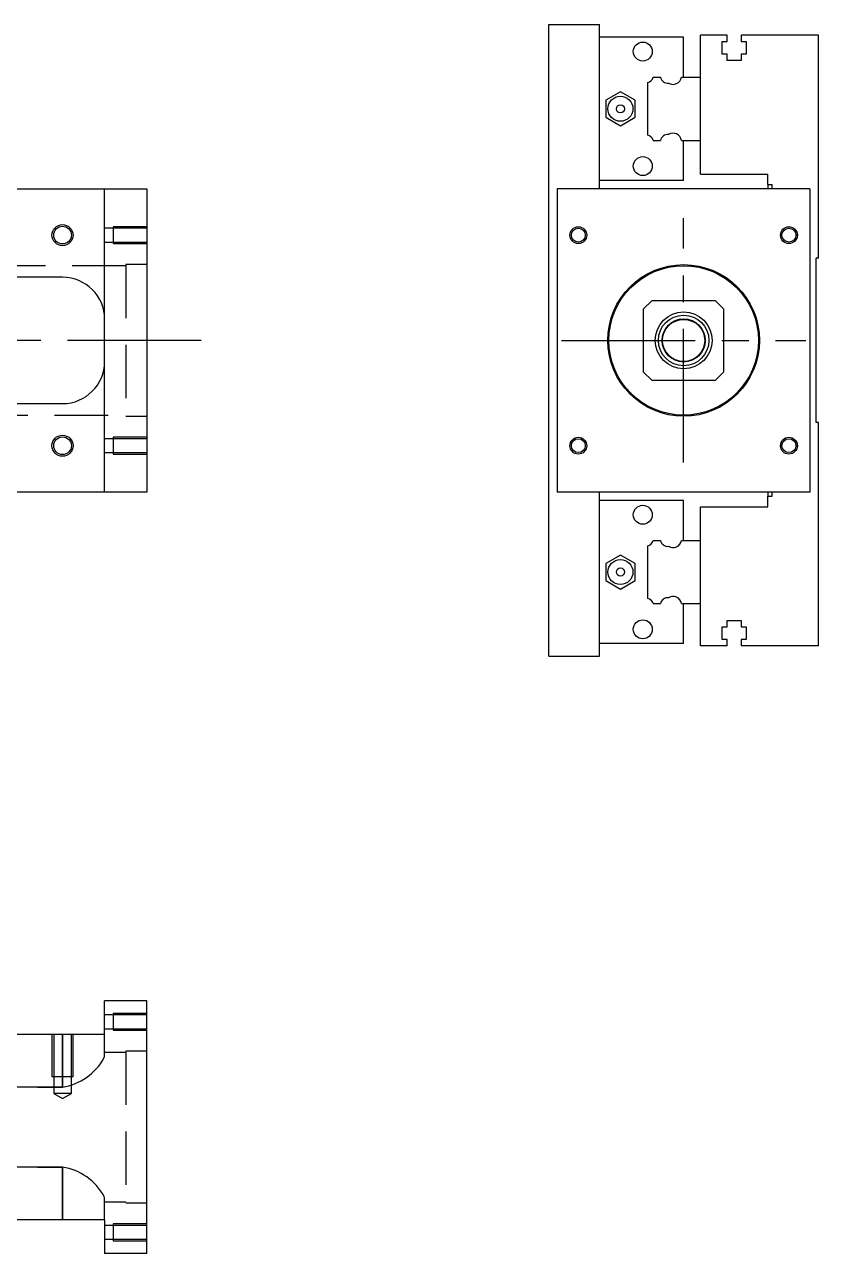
# Model space of a CAD drawing. Extents: x -11 to 542, y -286 to 77.
# Drawn here: x 354 to 542.5, y -216.8 to 75 of the extents above; entities that cross this region are included whole.
import ezdxf

# ---------------------------------------------------------------- set-up
doc = ezdxf.new("R2010")
doc.units = 0
doc.linetypes.add('CENTER', pattern=[50.8, 31.75, -6.35, 6.35, -6.35])
doc.linetypes.add('DASHED', pattern=[19.05, 12.7, -6.35])
doc.layers.get('0').update_dxf_attribs({"linetype": 'CONTINUOUS'})
doc.layers.add('CENTER', color=1, linetype='CENTER')

msp = doc.modelspace()

# ---------------------------------------------------------------- linework, layer by layer
at = {"color": 7, "linetype": 'CONTINUOUS'}
for p, q in [((478.45, 75), (490.45, 75)), ((478.45, -75), (478.45, 75)), ((490.45, 36), (490.45, 75)), ((510.45, 72), (490.45, 72)), ((510.45, 62.5), (510.45, 72)), ((510.45, 62.5), (510.45, 72)), ((520.75, 72.5), (514.45, 72.5)), ((514.45, 62.5), (514.45, 72.5)), ((519.6, 71), (520.75, 71)), ((519.6, 68), (519.6, 71)), ((520.75, 71), (520.75, 72.5)), ((524.15, 72.5), (524.15, 71)), ((542.45, 72.5), (524.15, 72.5)), ((524.15, 71), (525.3, 71)), ((525.3, 71), (525.3, 68)), ((542.45, 19.5), (542.45, 72.5)), ((520.75, 68), (519.6, 68)), ((520.75, 66.5), (520.75, 68)), ((524.15, 68), (524.15, 66.5)), ((525.3, 68), (524.15, 68)), ((524.15, 66.5), (520.75, 66.5)), ((503.202272, 62.5), (504.97668, 62.5)), ((509.927372, 62.5), (514.45, 62.5)), ((514.45, 47.5), (514.45, 62.5)), ((514.45, 47.5), (514.45, 62.5)), ((495.45, 59.041452), (491.95, 57.020726)), ((498.949999, 57.020726), (495.45, 59.041452)), ((501.95, 48.752272), (501.95, 61.247728)), ((491.95, 57.020726), (491.949999, 52.979274)), ((498.949999, 52.979274), (498.949999, 57.020726)), ((491.949999, 52.979274), (495.45, 50.958548)), ((495.45, 50.958548), (498.949999, 52.979274)), ((503.202272, 47.5), (504.97668, 47.5)), ((509.927372, 47.5), (514.45, 47.5)), ((510.45, 38), (510.45, 47.5)), ((510.45, 38), (510.45, 47.5)), ((514.45, 39.5), (514.45, 47.5)), ((510.45, 38), (490.45, 38)), ((514.45, 39.5), (530.45, 39.5)), ((530.45, 37), (530.45, 39.5)), ((350, 36), (373, 36)), ((373, -36), (373, 36)), ((373, 36), (383, 36)), ((383, 36), (383, -36)), ((480.45, 36), (480.45, -36)), ((540.45, 36), (480.45, 36)), ((530.45, 37), (531.45, 37)), ((530.45, 37), (530.45, 36)), ((531.45, 36), (531.45, 37)), ((540.45, 36), (540.45, -36)), ((533.8, 25), (533.45, 25)), ((537.45, 25), (537.1, 25)), ((542.45, 19.5), (541.95, 19.5)), ((541.95, -19.5), (541.95, 19.5)), ((363, 15), (338, 15)), ((502.95, 9.5), (500.95, 7.5)), ((502.95, 9.5), (517.95, 9.5)), ((519.95, 7.5), (517.95, 9.5)), ((500.95, -7.5), (500.95, 7.5)), ((519.95, 7.5), (519.95, -7.5)), ((500.95, -7.5), (502.95, -9.5)), ((517.95, -9.5), (519.95, -7.5)), ((517.95, -9.5), (502.95, -9.5)), ((338, -15), (363, -15)), ((542.45, -19.5), (541.95, -19.5)), ((542.45, -72.5), (542.45, -19.5)), ((533.45, -25), (533.8, -25)), ((537.1, -25), (537.45, -25)), ((373, -36), (350, -36)), ((383, -36), (373, -36)), ((540.45, -36), (480.45, -36)), ((490.45, -75), (490.45, -36)), ((530.45, -36), (530.45, -37)), ((530.45, -37), (531.45, -37)), ((530.45, -39.5), (530.45, -37)), ((531.45, -37), (531.45, -36)), ((510.45, -38), (490.45, -38)), ((510.45, -47.5), (510.45, -38)), ((514.45, -39.5), (530.45, -39.5)), ((514.45, -47.5), (514.45, -39.5)), ((501.95, -61.247728), (501.95, -48.752272)), ((503.202272, -47.5), (504.97668, -47.5)), ((509.927372, -47.5), (514.45, -47.5)), ((514.45, -62.5), (514.45, -47.5)), ((514.45, -62.5), (514.45, -47.5)), ((495.45, -50.958548), (491.95, -52.979274)), ((498.949999, -52.979274), (495.45, -50.958548)), ((491.95, -52.979274), (491.949999, -57.020726)), ((498.949999, -57.020726), (498.949999, -52.979274)), ((491.949999, -57.020726), (495.45, -59.041452)), ((495.45, -59.041452), (498.949999, -57.020726)), ((503.202272, -62.5), (504.97668, -62.5)), ((509.927372, -62.5), (514.45, -62.5)), ((510.45, -72), (510.45, -62.5)), ((514.45, -72.5), (514.45, -62.5)), ((520.75, -66.5), (524.15, -66.5)), ((520.75, -68), (520.75, -66.5)), ((524.15, -66.5), (524.15, -68)), ((519.6, -68), (520.75, -68)), ((519.6, -71), (519.6, -68)), ((524.15, -68), (525.3, -68)), ((525.3, -68), (525.3, -71)), ((510.45, -72), (490.45, -72)), ((520.75, -72.5), (514.45, -72.5)), ((520.75, -71), (519.6, -71)), ((520.75, -72.5), (520.75, -71)), ((525.3, -71), (524.15, -71)), ((524.15, -71), (524.15, -72.5)), ((542.45, -72.5), (524.15, -72.5)), ((478.45, -75), (490.45, -75)), ((373, -164.8), (373, -156.8)), ((383, -156.8), (373, -156.8)), ((383, -216.8), (383, -156.8)), ((373, -164.8), (350, -164.8)), ((373, -208.8), (350, -208.8)), ((373, -208.8), (373, -216.8)), ((383, -216.8), (373, -216.8))]:
    msp.add_line(p, q, dxfattribs=at)
at = {"color": 3, "linetype": 'DASHED'}
for p, q in [((375, 26.65), (373, 26.65)), ((375, 26.999994), (375, 23.000006)), ((383, 26.999994), (375, 26.999994)), ((383, 26.65), (375, 26.65)), ((373, 23.35), (375, 23.35)), ((375, 23.35), (383, 23.35)), ((375, 23.000006), (383, 23.000006)), ((378, 17.75), (323, 17.75)), ((378, 18), (378, -18)), ((383, 18), (378, 18)), ((323, -17.75), (378, -17.75)), ((378, -18), (383, -18)), ((375, -23.000006), (375, -26.999994)), ((383, -23.000006), (375, -23.000006)), ((375, -23.35), (373, -23.35)), ((383, -23.35), (375, -23.35)), ((373, -26.65), (375, -26.65)), ((375, -26.65), (383, -26.65)), ((375, -26.999994), (383, -26.999994)), ((375, -160.15), (373, -160.15)), ((375, -159.800006), (375, -163.799994)), ((383, -159.800006), (375, -159.800006)), ((383, -160.15), (375, -160.15)), ((360.500006, -164.8), (360.500006, -174.8)), ((360.9, -164.8), (360.9, -174.8)), ((363, -164.8), (363, -177.309874)), ((363, -177.309874), (363, -164.8)), ((365.1, -174.8), (365.1, -164.8)), ((365.499994, -174.8), (365.499994, -164.8)), ((373, -163.45), (375, -163.45)), ((373, -169.768778), (373, -164.8)), ((375, -163.45), (383, -163.45)), ((375, -163.799994), (383, -163.799994)), ((378, -169.05), (373, -169.05)), ((378, -168.8), (378, -204.8)), ((383, -168.8), (378, -168.8)), ((372.823178, -170.434328), (372.954746, -170.07671)), ((372.954746, -170.07671), (373, -169.768778)), ((360.500006, -174.8), (365.499994, -174.8)), ((360.9, -174.8), (360.9, -178.8)), ((365.1, -178.8), (365.1, -174.8)), ((338, -177.309874), (363, -177.309874)), ((363, -177.309874), (338, -177.309874)), ((365.1, -178.8), (360.9, -178.8)), ((360.9, -178.8), (363, -180.012436)), ((363, -180.012436), (365.1, -178.8)), ((363, -196.290126), (338, -196.290126)), ((338, -196.290126), (363, -196.290126)), ((363, -196.290126), (363, -208.8)), ((363, -208.8), (363, -196.290126)), ((372.96557, -203.565558), (372.86358, -203.258774)), ((373, -203.831222), (372.96557, -203.565558)), ((373, -208.8), (373, -203.831222)), ((373, -204.55), (378, -204.55)), ((378, -204.8), (383, -204.8)), ((375, -209.800006), (375, -213.799994)), ((383, -209.800006), (375, -209.800006)), ((375, -210.15), (373, -210.15)), ((383, -210.15), (375, -210.15)), ((373, -213.45), (375, -213.45)), ((375, -213.45), (383, -213.45)), ((375, -213.799994), (383, -213.799994))]:
    msp.add_line(p, q, dxfattribs=at)
at = {"color": 7, "linetype": 'CONTINUOUS'}
for centre, radius in [((500.749999, 68.6), 2.25), ((495.45, 55), 2.97), ((495.45, 55), 0.97), ((500.749999, 41.4), 2.25), ((363, 25), 2.1), ((485.45, 25), 1.65), ((535.45, 25), 1.65), ((510.45, 0), 18), ((510.45, 0), 17.75), ((510.45, 0), 6.75), ((510.45, 0), 6), ((510.45, 0), 5.125), ((510.45, 0), 5), ((363, -25), 2.1), ((485.45, -25), 1.65), ((535.45, -25), 1.65), ((500.749999, -41.4), 2.25), ((495.45, -55), 2.97), ((495.45, -55), 0.97), ((500.749999, -68.6), 2.25)]:
    msp.add_circle(centre, radius, dxfattribs=at)
at = {"color": 3, "linetype": 'CONTINUOUS'}
for centre, radius in [((363, 25), 2.5), ((485.45, 25), 2), ((535.45, 25), 2), ((363, -25), 2.5), ((485.45, -25), 2), ((535.45, -25), 2)]:
    msp.add_circle(centre, radius, dxfattribs=at)
at = {"color": 7, "linetype": 'CONTINUOUS'}
for centre, radius, start, end in [((501.55, 62.9), 1.7, 283.608961, 346.391039), ((506.65, 62.8), 1.7, 190.164249, 277.540197), ((507.95, 62.8), 2, 237.42103, 351.373073), ((501.55, 47.1), 1.7, 13.608961, 76.391039), ((506.65, 47.2), 1.7, 82.459803, 169.835751), ((507.95, 47.2), 2, 8.626927, 122.57897), ((363, 5), 10, 0, 90), ((363, -5), 10, 270, 0), ((501.55, -47.1), 1.7, 283.608961, 346.391039), ((506.65, -47.2), 1.7, 190.164249, 277.540197), ((507.95, -47.2), 2, 237.42103, 351.373073), ((501.55, -62.9), 1.7, 13.608961, 76.391039), ((506.65, -62.8), 1.7, 82.459803, 169.835751), ((507.95, -62.8), 2, 8.626927, 122.57897)]:
    msp.add_arc(centre, radius, start, end, dxfattribs=at)
at = {"color": 3, "linetype": 'DASHED'}
for centre, radius, start, end in [((360.794189, -163.703383), 13.784128, 279.20837209, 330.77035528), ((360.805862, -209.860648), 13.746756, 28.70170283, 80.81566309)]:
    msp.add_arc(centre, radius, start, end, dxfattribs=at)
at = {"layer": 'CENTER', "color": 1, "linetype": 'CENTER'}
for p, q in [((510.45, -29), (510.45, 29)), ((395.928927, 0), (-10.939157, 0)), ((481.45, 0), (539.45, 0))]:
    msp.add_line(p, q, dxfattribs=at)

doc.saveas('drawing.dxf')
